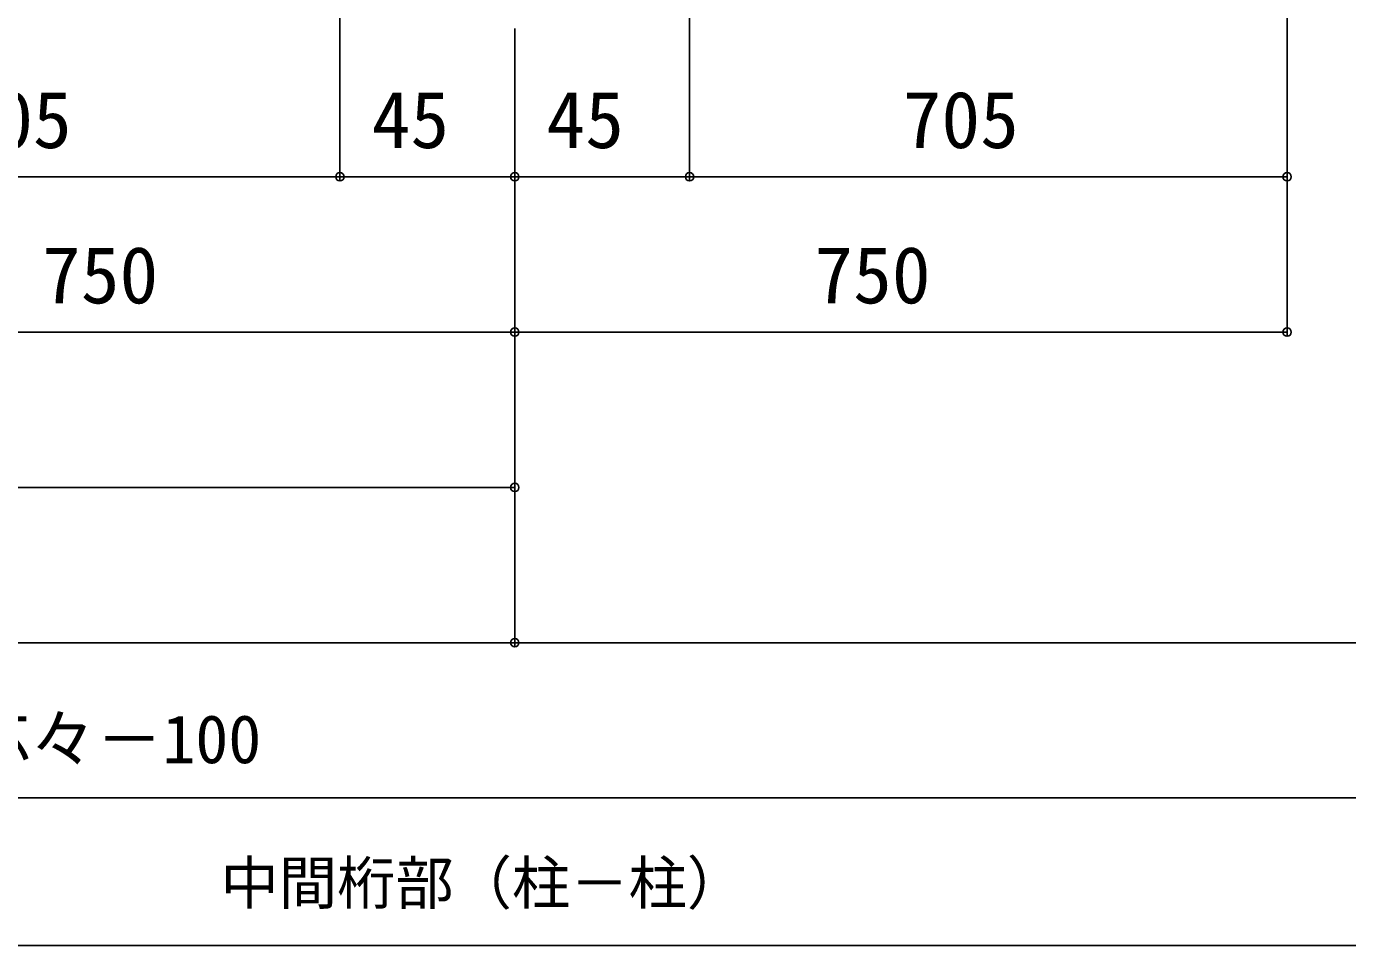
# Model space of a CAD drawing. Units: millimetres, scale not verified. Extents: x -875 to 875, y -1304 to 1298.
# Drawn here: x -55.7 to 284.4, y -1304.1 to -1067.3 of the extents above; entities that cross this region are included whole.
import ezdxf
from ezdxf.enums import TextEntityAlignment as Align

# ---------------------------------------------------------------- set-up
doc = ezdxf.new("R2010")
doc.units = ezdxf.units.MM
doc.header["$LTSCALE"] = 8
for name, color, linetype in [('0-2_USER1', 3, 'Continuous'), ('0-6_YKK_D', 6, 'Continuous'), ('0-7_YKK_ZWAK', 7, 'Continuous')]:
    doc.layers.add(name, color=color, linetype=linetype)
doc.styles.add('ＭＳ ゴシック', font='')
doc.styles.get('ＭＳ ゴシック').set_extended_font_data('MS Gothic')

msp = doc.modelspace()

# ---------------------------------------------------------------- linework, layer by layer
at = {"layer": '0-6_YKK_D'}
for p, q in [((268.824, -981.789), (268.824, -1107.082)), ((268.824, -981.789), (268.824, -1147.082)), ((25.004, -1007.8), (25.004, -1107.082)), ((25.004, -1007.8), (25.004, -1107.082)), ((115.004, -1007.8), (115.004, -1107.082)), ((115.004, -1007.8), (115.004, -1107.082)), ((70.004, -1067.846), (70.004, -1187.082)), ((70.004, -1067.846), (70.004, -1227.082)), ((70.004, -1067.846), (70.004, -1227.082)), ((70.004, -1067.846), (70.004, -1107.082)), ((70.004, -1067.846), (70.004, -1147.082)), ((70.004, -1067.846), (70.004, -1107.082)), ((70.004, -1067.846), (70.004, -1147.082)), ((25.004, -1106.082), (-128.811, -1106.082)), ((70.004, -1106.082), (25.004, -1106.082)), ((115.004, -1106.082), (70.004, -1106.082)), ((115.004, -1106.082), (268.824, -1106.082)), ((-128.811, -1146.082), (70.004, -1146.082)), ((70.004, -1146.082), (268.824, -1146.082)), ((-279.996, -1186.082), (70.004, -1186.082)), ((70.004, -1226.082), (-630, -1226.082)), ((70.004, -1226.082), (570.004, -1226.082)), ((-612.5, -1266.082), (552.504, -1266.082))]:
    msp.add_line(p, q, dxfattribs=at)
for centre in [(25.004, -1106.082), (25.004, -1106.082), (70.004, -1106.082), (70.004, -1106.082), (115.004, -1106.082), (115.004, -1106.082), (268.824, -1106.082), (70.004, -1146.082), (70.004, -1146.082), (268.824, -1146.082), (70.004, -1186.082), (70.004, -1226.082), (70.004, -1226.082)]:
    msp.add_circle(centre, 1.075, dxfattribs=at)
at = {"layer": '0-7_YKK_ZWAK'}
msp.add_lwpolyline([(-875, -1304.1), (875, -1304.1), (875, 1245.9)], dxfattribs=at)

# ---------------------------------------------------------------- texts
at = {"layer": '0-2_USER1', "style": 'ＭＳ ゴシック'}
msp.add_text('中間桁部（柱－柱）', height=11, dxfattribs=at).set_placement((-5.727, -1296.742), align=Align.BOTTOM_LEFT)
at = {"layer": '0-6_YKK_D', "style": 'ＭＳ ゴシック'}
for s, height, p in [('705', 14.66, (-73.949, -1103.082)), ('45', 14.66, (33.186, -1103.082)), ('45', 14.66, (78.186, -1103.082)), ('705', 14.66, (169.868, -1103.082)), ('750', 14.66, (-51.676, -1143.082)), ('750', 14.66, (147.141, -1143.082)), ('D＝躯体芯々－100', 12.46, (-131.129, -1260.86))]:
    msp.add_text(s, height=height, dxfattribs=at).set_placement(p, align=Align.BOTTOM_LEFT)

doc.saveas('drawing.dxf')
